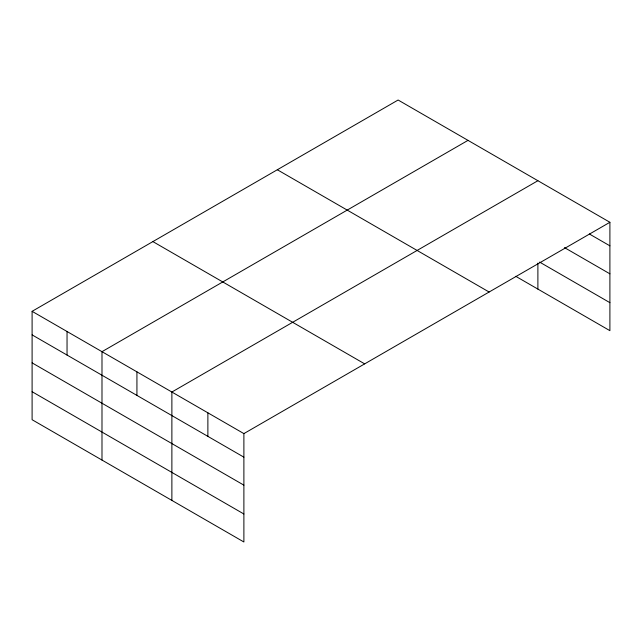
<?xml version="1.0" encoding="UTF-8"?>
<svg xmlns="http://www.w3.org/2000/svg" width="642" height="642" viewBox="0 0 642 642"><rect width="100%" height="100%" fill="white"/><g stroke="black" fill="none" stroke-linecap="round" stroke-linejoin="round"><path stroke-width="0.96" d="M609.9 222.284L398.112 100.016L32.1 311.33L32.1 419.716L243.888 541.984L243.888 433.607L609.9 222.284L609.9 330.67L515.735 276.301M468.002 140.365L101.99 351.68L101.99 460.065M537.892 180.715L171.879 392.029L171.879 500.415M589.324 233.961L609.9 245.838M564.47 247.603L609.9 273.829M539.609 262.088L609.9 302.671M277.328 169.753L489.116 292.022M152.884 241.601L364.672 363.87M32.1 311.33L243.888 433.607M32.1 334.883L243.888 457.16M32.1 362.874L243.888 485.151M32.1 391.716L243.888 513.993M537.892 263.1L537.892 289.093M207.88 412.822L207.88 436.367M136.931 371.854L136.931 395.408M67.041 331.505L67.041 355.058"/></g></svg>
